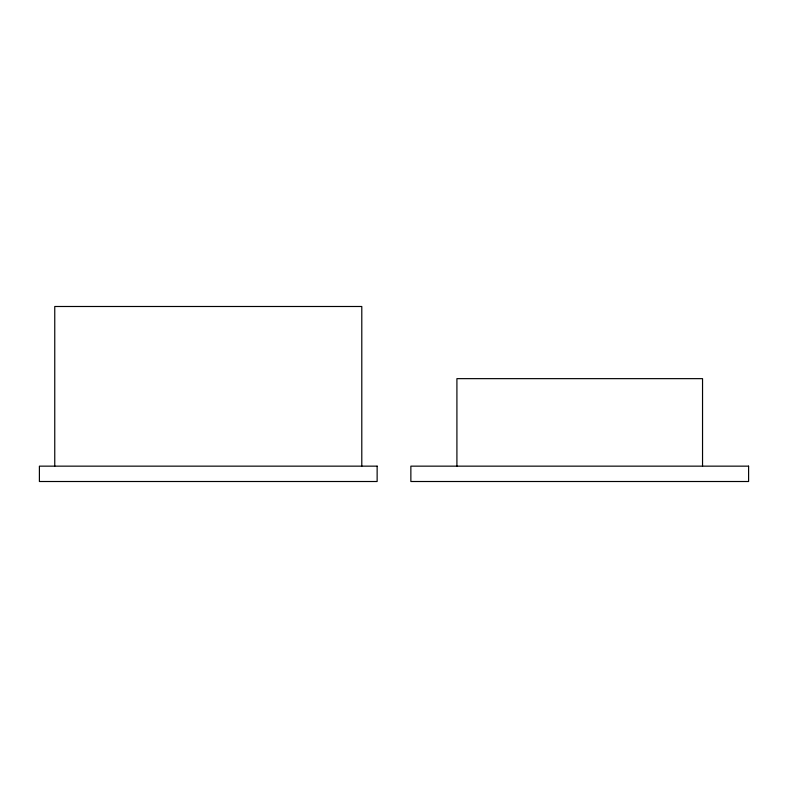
<?xml version="1.0" encoding="UTF-8"?>
<svg xmlns="http://www.w3.org/2000/svg" width="788" height="788" viewBox="0 0 788 788"><rect width="100%" height="100%" fill="white"/><g stroke="black" fill="none" stroke-linecap="round" stroke-linejoin="round"><path stroke-width="1.18" d="M702.541 466.151L702.541 378.644L456.912 378.644L456.912 466.151M361.791 466.151L361.791 306.493L54.756 306.493L54.756 466.151M377.137 466.151L39.4 466.151L39.4 481.507L377.137 481.507L377.137 466.151M748.6 466.151L410.863 466.151L410.863 481.507L748.6 481.507L748.6 466.151"/></g></svg>
